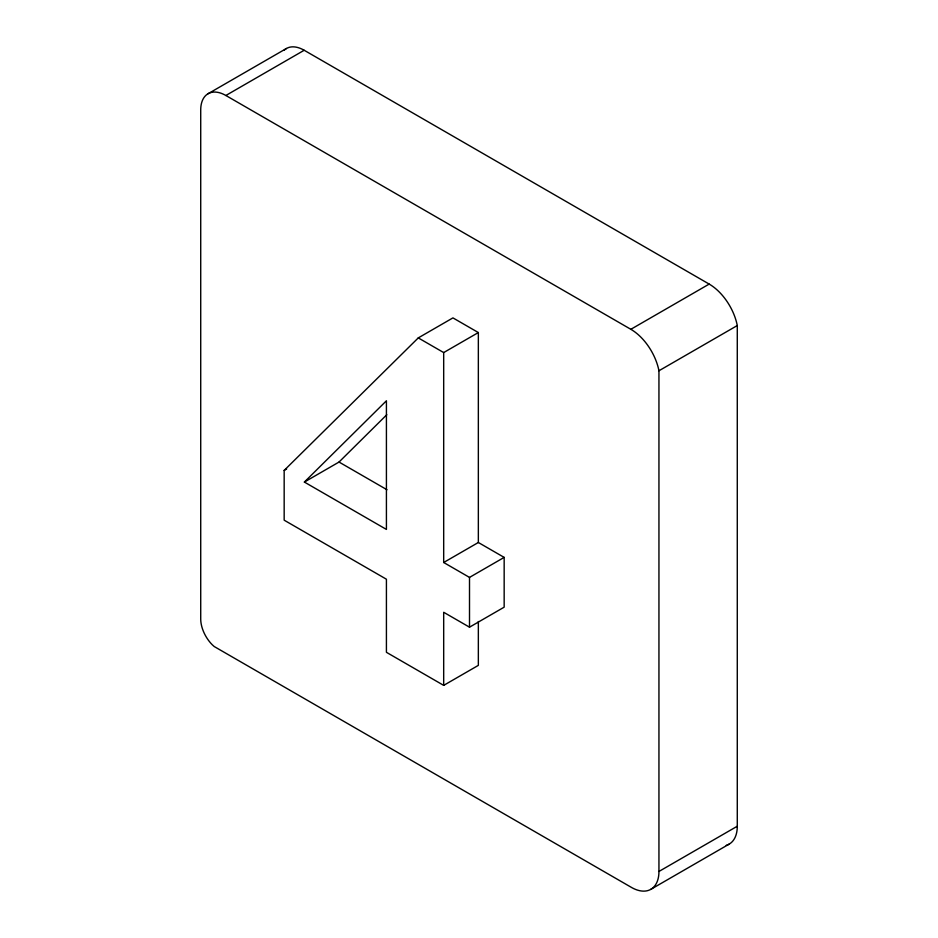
<?xml version="1.0" encoding="UTF-8"?>
<svg xmlns="http://www.w3.org/2000/svg" width="938" height="938" viewBox="0 0 938 938"><rect width="100%" height="100%" fill="white"/><g stroke="black" fill="none" stroke-linecap="round" stroke-linejoin="round"><path stroke-width="1.41" d="M304.369 482.062L386.421 400.784L386.421 529.431L304.369 482.062L339.028 462.047L386.808 414.725M478.345 621.507L478.345 665.37L443.686 685.373L386.421 652.309L386.421 579.215L284.167 520.18L284.167 470.407L418.278 337.903L452.937 317.888L478.345 332.556L478.345 542.492L443.686 562.495L443.686 352.571L478.345 332.556M208.084 93.73L286.418 48.506M737.28 826.237L658.945 871.461A38.986 22.512 60 0 1 630.852 887.067L214.216 646.528L212.164 644.664A24.904 14.375 60 0 1 200.72 619.232L200.72 110.004A35.55 20.519 60 0 1 225.859 95.488L304.182 50.265L709.175 284.085A41.002 23.673 60 0 1 737.28 325.545L737.28 826.237A38.986 22.512 60 0 1 726.247 845.349M284.167 470.407L286.641 468.977M225.859 95.488L630.852 329.308L709.175 284.085M658.945 871.461L658.945 370.768L737.28 325.545M443.686 562.495L469.504 577.409L504.163 557.395L504.163 607.167L469.504 627.182L443.686 612.28L443.686 685.373M650.691 889.423L729.014 844.2M418.278 337.903L443.686 352.571M339.028 462.047L386.995 489.742M478.345 542.492L504.163 557.395M469.504 577.409L469.504 627.182M630.852 329.308A41.002 23.673 60 0 1 658.945 370.768M284.249 50.113A35.55 20.519 60 0 1 304.182 50.265"/></g></svg>
